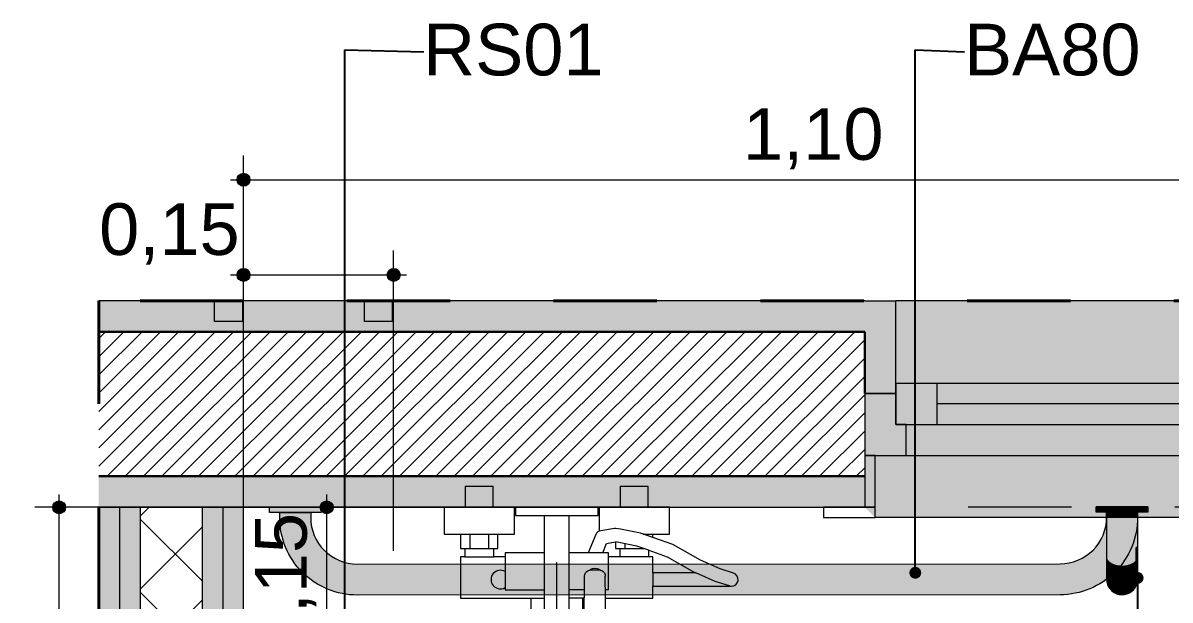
# Model space of a CAD drawing. Header units: metres. Extents: x -1.4 to 64, y -2.2 to 1.7.
# Drawn here: x 48.198 to 49.308, y 0.157 to 0.716 of the extents above; entities that cross this region are included whole.
import ezdxf

# ---------------------------------------------------------------- set-up
doc = ezdxf.new("R2010")
doc.units = ezdxf.units.M
doc.header["$MEASUREMENT"] = 0
doc.linetypes.add('Dashed', pattern=[0.035, 0.0225, -0.0125])
for name, color, linetype, lineweight in [('0_Caneta_No__1', 7, 'Continuous', 40), ('LOUCAS-METAIS.ARQ_Caneta_No__241', 7, 'Continuous', 13), ('NOTAS-DETALHAMENTO.EXEC_Caneta_No__1', 7, 'Continuous', 40), ('NOTAS-DETALHAMENTO.EXEC_Caneta_No__241', 7, 'Continuous', 13), ('PAREDE CONSTRUIR_Caneta_No__10', 7, 'Continuous', 5), ('PAREDE CONSTRUIR_Caneta_No__241', 7, 'Continuous', 13), ('PAREDE CONSTRUIR_Caneta_No__255', 255, 'Continuous', 0), ('PAREDE CONSTRUIR_Caneta_No__3', 7, 'Continuous', 30), ('PAREDE CONSTRUIR_Caneta_No__83', 84, 'Continuous', 0), ('PAREDE CONSTRUIR_Caneta_No__91', 255, 'Continuous', 0)]:
    doc.layers.add(name, color=color, linetype=linetype, lineweight=lineweight)
for name, color, linetype, lineweight, true_color in [('0_Caneta_No__25', 7, 'Continuous', 13, 0x982312), ('EIXO HIDRÁULICO - Executivo.EXEC_Caneta_No__167', 7, 'Continuous', 0, 0x0035d5), ('LOUCAS-METAIS.ARQ_Caneta_No__13', 7, 'Continuous', 0, 0xaaaaaa), ('LOUCAS-METAIS.ARQ_Caneta_No__18', 7, 'Continuous', 0, 0xdfdfdf), ('LOUCAS-METAIS.ARQ_Caneta_No__96', 7, 'Continuous', 0, 0xb6b6b6), ('PAREDE CONSTRUIR_Caneta_No__9', 7, 'Continuous', 9, 0x020202)]:
    doc.layers.add(name, color=color, linetype=linetype, lineweight=lineweight, true_color=true_color)
doc.styles.add('GENERATED_STYLE_1', font='arial.ttf')
doc.dimstyles.new('GENERATED_STYLE__1', dxfattribs={"dimtxt": 0.05, "dimasz": 0.02375, "dimexe": 0.18, "dimexo": 0.267183, "dimgap": 0, "dimtad": 1, "dimzin": 0, "dimdsep": 46, "dimtxsty": 'GENERATED_STYLE_1', "dimblk": 'ARROWHEAD_11', "dimblk1": 'ARROWHEAD_11', "dimblk2": 'ARROWHEAD_11', "dimcen": 0.09, "dimclrd": 256, "dimclre": 256, "dimclrt": 256, "dimadec": 0, "dimazin": 0, "dimtfac": 1, "dimtdec": 4, "dimtmove": 0, "dimatfit": 3, "dimfxl": 0, "dimtolj": 1, "dimtzin": 0, "dimarcsym": 0})
doc.dimstyles.new('GENERATED_STYLE__2', dxfattribs={"dimtxt": 0.05, "dimasz": 0.02375, "dimexe": 0.18, "dimexo": 0.267183, "dimgap": 0, "dimtad": 1, "dimtih": 1, "dimtoh": 1, "dimzin": 0, "dimdsep": 46, "dimtxsty": 'GENERATED_STYLE_1', "dimblk": 'ARROWHEAD_11', "dimblk1": 'ARROWHEAD_11', "dimblk2": 'ARROWHEAD_11', "dimcen": 0.09, "dimclrd": 256, "dimclre": 256, "dimclrt": 256, "dimadec": 0, "dimazin": 0, "dimtfac": 1, "dimtdec": 4, "dimtmove": 0, "dimatfit": 3, "dimfxl": 0, "dimtolj": 1, "dimtzin": 0, "dimarcsym": 0})
doc.dimstyles.new('GENERATED_STYLE__4', dxfattribs={"dimtxt": 0.18, "dimasz": 0.0228, "dimexe": 0.18, "dimexo": 0.0625, "dimgap": 0, "dimtad": 0, "dimtih": 1, "dimtoh": 1, "dimdec": 4, "dimzin": 0, "dimdsep": 46, "dimcen": 0.09, "dimadec": 0, "dimazin": 0, "dimtfac": 1, "dimtdec": 4, "dimtmove": 0, "dimatfit": 3, "dimldrblk": 'ARROWHEAD_11', "dimfxl": 0, "dimtolj": 1, "dimtzin": 0, "dimarcsym": 0})

# ---------------------------------------------------------------- blocks, each defined once
blk = doc.blocks.new('*D135', base_point=(49.4418, -0.7533))
at = {"layer": '0_Caneta_No__25', "linetype": 'Continuous', "lineweight": 13, "true_color": 0x982312}
for points in [[(48.2271, 0.2467), (48.2276, 0.2443), (48.229, 0.2423), (48.231, 0.2409), (48.2334, 0.2405), (48.2358, 0.2409), (48.2378, 0.2423), (48.2392, 0.2443), (48.2396, 0.2467), (48.2392, 0.2491), (48.2378, 0.2511), (48.2358, 0.2525), (48.2334, 0.253), (48.231, 0.2525), (48.229, 0.2511), (48.2276, 0.2491)], [(48.2271, 0.1155), (48.2276, 0.1131), (48.229, 0.111), (48.231, 0.1097), (48.2334, 0.1092), (48.2358, 0.1097), (48.2378, 0.111), (48.2392, 0.1131), (48.2396, 0.1155), (48.2392, 0.1178), (48.2378, 0.1199), (48.2358, 0.1212), (48.2334, 0.1217), (48.231, 0.1212), (48.229, 0.1199), (48.2276, 0.1178)]]:
    blk.add_hatch(color=24, dxfattribs=at).paths.add_polyline_path(points)
at = {"layer": '0_Caneta_No__25', "color": 24, "linetype": 'Continuous', "lineweight": 13, "true_color": 0x982312}
for p, q in [((48.2334, 0.253), (48.2334, 0.2592)), ((48.2271, 0.2467), (48.2099, 0.2467)), ((48.5006, 0.2467), (48.2396, 0.2467)), ((48.2334, 0.1217), (48.2334, 0.2405)), ((48.2271, 0.1155), (48.2099, 0.1155)), ((48.5006, 0.1155), (48.2396, 0.1155))]:
    blk.add_line(p, q, dxfattribs=at)
for centre in [(48.2334, 0.2467), (48.2334, 0.1155)]:
    blk.add_circle(centre, 0.00625, dxfattribs=at)
blk = doc.blocks.new('ARROWHEAD_11')
at = {"color": 0, "linetype": 'Continuous', "lineweight": 0}
blk.add_line((0, 0), (-1, 0), dxfattribs=at)
at = {"color": 0, "linetype": 'Continuous', "lineweight": 0, "const_width": 0.25, "flags": 128}
blk.add_lwpolyline([(-0.125, 0, 1), (0.125, 0, 1)], format="xyb", close=True, dxfattribs=at)
blk = doc.blocks.new('*D136', base_point=(49.4418, -0.7533))
at = {"layer": '0_Caneta_No__25', "linetype": 'Continuous', "lineweight": 13, "true_color": 0x982312}
for points in [[(48.4055, 0.5638), (48.406, 0.5614), (48.4074, 0.5594), (48.4094, 0.558), (48.4118, 0.5575), (48.4142, 0.558), (48.4162, 0.5594), (48.4176, 0.5614), (48.418, 0.5638), (48.4176, 0.5662), (48.4162, 0.5682), (48.4142, 0.5695), (48.4118, 0.57), (48.4094, 0.5695), (48.4074, 0.5682), (48.406, 0.5662)], [(49.5055, 0.5638), (49.506, 0.5614), (49.5074, 0.5594), (49.5094, 0.558), (49.5118, 0.5575), (49.5142, 0.558), (49.5162, 0.5594), (49.5176, 0.5614), (49.518, 0.5638), (49.5176, 0.5662), (49.5162, 0.5682), (49.5142, 0.5695), (49.5118, 0.57), (49.5094, 0.5695), (49.5074, 0.5682), (49.506, 0.5662)]]:
    blk.add_hatch(color=24, dxfattribs=at).paths.add_polyline_path(points)
at = {"layer": '0_Caneta_No__25', "color": 24, "linetype": 'Continuous', "lineweight": 13, "true_color": 0x982312}
for p, q in [((48.4118, 0.57), (48.4118, 0.5872)), ((49.5118, 0.57), (49.5118, 0.5872)), ((48.3993, 0.5638), (48.4055, 0.5638)), ((48.4118, 0.2966), (48.4118, 0.5575)), ((48.418, 0.5638), (49.5055, 0.5638)), ((49.5118, 0.2966), (49.5118, 0.5575))]:
    blk.add_line(p, q, dxfattribs=at)
for centre in [(48.4118, 0.5638), (49.5118, 0.5638)]:
    blk.add_circle(centre, 0.00625, dxfattribs=at)
at = {"layer": '0_Caneta_No__25', "color": 24, "lineweight": 13, "true_color": 0x982312, "insert": (48.895, 0.5738), "char_height": 0.05, "attachment_point": 7, "style": 'GENERATED_STYLE_1'}
blk.add_mtext('\\A1;{\\pql;\\fArial|b0|i0|c0|p0;\\W1.000000;1,10}', dxfattribs=at)
blk = doc.blocks.new('*D146', base_point=(49.4418, -0.7533))
at = {"layer": '0_Caneta_No__25', "linetype": 'Continuous', "lineweight": 13, "true_color": 0x982312}
for points in [[(48.4861, 0.2467), (48.4865, 0.2443), (48.4879, 0.2423), (48.4899, 0.2409), (48.4923, 0.2405), (48.4947, 0.2409), (48.4967, 0.2423), (48.4981, 0.2443), (48.4986, 0.2467), (48.4981, 0.2491), (48.4967, 0.2511), (48.4947, 0.2525), (48.4923, 0.253), (48.4899, 0.2525), (48.4879, 0.2511), (48.4865, 0.2491)], [(48.4861, 0.0974), (48.4865, 0.095), (48.4879, 0.093), (48.4899, 0.0916), (48.4923, 0.0912), (48.4947, 0.0916), (48.4967, 0.093), (48.4981, 0.095), (48.4986, 0.0974), (48.4981, 0.0998), (48.4967, 0.1018), (48.4947, 0.1032), (48.4923, 0.1037), (48.4899, 0.1032), (48.4879, 0.1018), (48.4865, 0.0998)]]:
    blk.add_hatch(color=24, dxfattribs=at).paths.add_polyline_path(points)
at = {"layer": '0_Caneta_No__25', "color": 24, "linetype": 'Continuous', "lineweight": 13, "true_color": 0x982312}
for p, q in [((48.4923, 0.253), (48.4923, 0.2592)), ((48.4861, 0.2467), (48.4689, 0.2467)), ((48.7595, 0.2467), (48.4986, 0.2467)), ((48.4923, 0.1037), (48.4923, 0.2405)), ((48.4861, 0.0974), (48.4689, 0.0974)), ((48.4923, 0.0849), (48.4923, 0.0912)), ((48.7595, 0.0974), (48.4986, 0.0974))]:
    blk.add_line(p, q, dxfattribs=at)
for centre in [(48.4923, 0.2467), (48.4923, 0.0974)]:
    blk.add_circle(centre, 0.00625, dxfattribs=at)
at = {"layer": '0_Caneta_No__25', "color": 24, "lineweight": 13, "true_color": 0x982312, "insert": (48.4823, 0.1053), "char_height": 0.05, "attachment_point": 7, "rotation": 90, "style": 'GENERATED_STYLE_1'}
blk.add_mtext('\\A1;{\\pql;\\fArial|b0|i0|c0|p0;\\W1.000000;0,15}', dxfattribs=at)
blk = doc.blocks.new('*D147', base_point=(49.4418, -0.7533))
at = {"layer": '0_Caneta_No__25', "linetype": 'Continuous', "lineweight": 13, "true_color": 0x982312}
for points in [[(48.4055, 0.4717), (48.406, 0.4693), (48.4074, 0.4673), (48.4094, 0.4659), (48.4118, 0.4655), (48.4142, 0.4659), (48.4162, 0.4673), (48.4176, 0.4693), (48.418, 0.4717), (48.4176, 0.4741), (48.4162, 0.4761), (48.4142, 0.4775), (48.4118, 0.478), (48.4094, 0.4775), (48.4074, 0.4761), (48.406, 0.4741)], [(48.5507, 0.4717), (48.5512, 0.4693), (48.5525, 0.4673), (48.5546, 0.4659), (48.557, 0.4655), (48.5594, 0.4659), (48.5614, 0.4673), (48.5627, 0.4693), (48.5632, 0.4717), (48.5627, 0.4741), (48.5614, 0.4761), (48.5594, 0.4775), (48.557, 0.478), (48.5546, 0.4775), (48.5525, 0.4761), (48.5512, 0.4741)]]:
    blk.add_hatch(color=24, dxfattribs=at).paths.add_polyline_path(points)
at = {"layer": '0_Caneta_No__25', "color": 24, "linetype": 'Continuous', "lineweight": 13, "true_color": 0x982312}
for p, q in [((48.4118, 0.478), (48.4118, 0.4952)), ((48.557, 0.478), (48.557, 0.4952)), ((48.3993, 0.4717), (48.4055, 0.4717)), ((48.418, 0.4717), (48.5507, 0.4717)), ((48.5632, 0.4717), (48.5695, 0.4717)), ((48.4118, 0.2045), (48.4118, 0.4655)), ((48.557, 0.2045), (48.557, 0.4655))]:
    blk.add_line(p, q, dxfattribs=at)
for centre in [(48.4118, 0.4717), (48.557, 0.4717)]:
    blk.add_circle(centre, 0.00625, dxfattribs=at)
at = {"layer": '0_Caneta_No__25', "color": 24, "lineweight": 13, "true_color": 0x982312, "insert": (48.2721, 0.4817), "char_height": 0.05, "attachment_point": 7, "style": 'GENERATED_STYLE_1'}
blk.add_mtext('\\A1;{\\pql;\\fArial|b0|i0|c0|p0;\\W1.000000;0,15}', dxfattribs=at)

msp = doc.modelspace()

# ---------------------------------------------------------------- hatches: boundary and pattern name
at = {"layer": 'LOUCAS-METAIS.ARQ_Caneta_No__18', "linetype": 'Continuous', "lineweight": 0, "true_color": 0xdfdfdf}
for points in [[(48.4868, 0.2467), (48.4368, 0.2467), (48.4368, 0.2417), (48.4868, 0.2417)], [(49.2868, 0.247), (49.2368, 0.247), (49.2368, 0.242), (49.2868, 0.242)], [(49.2374, 0.247), (49.2368, 0.247), (49.2368, 0.242), (49.2374, 0.242)], [(49.2401, 0.242), (49.2401, 0.247), (49.2374, 0.247), (49.2374, 0.242)], [(49.2448, 0.242), (49.2448, 0.247), (49.2401, 0.247), (49.2401, 0.242)], [(49.2509, 0.247), (49.2448, 0.247), (49.2448, 0.242), (49.2509, 0.242)], [(49.2581, 0.242), (49.2581, 0.247), (49.2509, 0.247), (49.2509, 0.242)], [(49.2655, 0.247), (49.2581, 0.247), (49.2581, 0.242), (49.2655, 0.242)], [(49.2726, 0.242), (49.2726, 0.247), (49.2655, 0.247), (49.2655, 0.242)], [(49.2788, 0.247), (49.2726, 0.247), (49.2726, 0.242), (49.2788, 0.242)], [(49.2834, 0.242), (49.2834, 0.247), (49.2788, 0.247), (49.2788, 0.242)], [(49.2861, 0.242), (49.2861, 0.247), (49.2834, 0.247), (49.2834, 0.242)], [(49.2867, 0.247), (49.2861, 0.247), (49.2861, 0.242), (49.2867, 0.242)], [(49.2768, 0.242), (49.2468, 0.242), (49.2468, 0.237, -0.414214), (49.2018, 0.192), (48.5218, 0.1917, -0.414214), (48.4768, 0.2367), (48.4768, 0.2417), (48.4468, 0.2417), (48.4468, 0.2367, 0.414214), (48.5218, 0.1617), (49.2018, 0.162, 0.414214), (49.2768, 0.237)], [(49.2468, 0.242), (49.2468, 0.237), (49.247, 0.2369), (49.247, 0.242)], [(49.247, 0.2369), (49.2468, 0.237), (49.2468, 0.2237), (49.247, 0.2231)], [(49.2476, 0.242), (49.247, 0.242), (49.247, 0.2369), (49.2476, 0.2367)], [(49.2476, 0.2367), (49.247, 0.2369), (49.247, 0.2231), (49.2476, 0.2226)], [(49.2487, 0.242), (49.2476, 0.242), (49.2476, 0.2367), (49.2487, 0.2366)], [(49.2476, 0.2367), (49.2476, 0.2226), (49.2487, 0.222), (49.2487, 0.2366)], [(49.2501, 0.242), (49.2487, 0.242), (49.2487, 0.2366), (49.2501, 0.2365)], [(49.2487, 0.2366), (49.2487, 0.222), (49.2501, 0.2216), (49.2501, 0.2365)], [(49.2519, 0.242), (49.2501, 0.242), (49.2501, 0.2365), (49.2519, 0.2364)], [(49.2519, 0.2364), (49.2501, 0.2365), (49.2501, 0.2216), (49.2519, 0.2211)], [(49.2541, 0.242), (49.2519, 0.242), (49.2519, 0.2364), (49.2541, 0.2363)], [(49.2519, 0.2364), (49.2519, 0.2211), (49.2541, 0.2208), (49.2541, 0.2363)], [(49.2564, 0.242), (49.2541, 0.242), (49.2541, 0.2363), (49.2564, 0.2362)], [(49.2541, 0.2363), (49.2541, 0.2208), (49.2564, 0.2205), (49.2564, 0.2362)], [(49.2589, 0.2362), (49.2589, 0.242), (49.2564, 0.242), (49.2564, 0.2362)], [(49.2589, 0.2204), (49.2589, 0.2362), (49.2564, 0.2362), (49.2564, 0.2205)], [(49.2615, 0.242), (49.2589, 0.242), (49.2589, 0.2362), (49.2615, 0.2362)], [(49.2589, 0.2362), (49.2589, 0.2204), (49.2615, 0.2203), (49.2615, 0.2362)], [(49.2641, 0.242), (49.2615, 0.242), (49.2615, 0.2362), (49.2641, 0.2362)], [(49.2615, 0.2362), (49.2615, 0.2203), (49.2641, 0.2203), (49.2641, 0.2362)], [(49.2667, 0.242), (49.2641, 0.242), (49.2641, 0.2362), (49.2667, 0.2362)], [(49.2641, 0.2362), (49.2641, 0.2203), (49.2667, 0.2205), (49.2667, 0.2362)], [(49.269, 0.242), (49.2667, 0.242), (49.2667, 0.2362), (49.269, 0.2363)], [(49.2667, 0.2362), (49.2667, 0.2205), (49.269, 0.2207), (49.269, 0.2363)], [(49.2712, 0.2364), (49.2712, 0.242), (49.269, 0.242), (49.269, 0.2363)], [(49.2712, 0.2364), (49.269, 0.2363), (49.269, 0.2207), (49.2712, 0.2211)], [(49.2731, 0.242), (49.2712, 0.242), (49.2712, 0.2364), (49.2731, 0.2365)], [(49.2712, 0.2364), (49.2712, 0.2211), (49.2731, 0.2215), (49.2731, 0.2365)], [(49.2746, 0.242), (49.2731, 0.242), (49.2731, 0.2365), (49.2746, 0.2366)], [(49.2731, 0.2365), (49.2731, 0.2215), (49.2746, 0.2219), (49.2746, 0.2366)], [(49.2758, 0.2367), (49.2758, 0.242), (49.2746, 0.242), (49.2746, 0.2366)], [(49.2758, 0.2225), (49.2758, 0.2367), (49.2746, 0.2366), (49.2746, 0.2219)], [(49.2765, 0.242), (49.2758, 0.242), (49.2758, 0.2367), (49.2765, 0.2369)], [(49.2765, 0.2369), (49.2758, 0.2367), (49.2758, 0.2225), (49.2765, 0.223)], [(49.2768, 0.237), (49.2768, 0.242), (49.2765, 0.242), (49.2765, 0.2369)], [(49.2768, 0.237), (49.2765, 0.2369), (49.2765, 0.223), (49.2768, 0.2236)], [(49.2468, 0.2237), (49.2468, 0.2111), (49.247, 0.21), (49.247, 0.2231)], [(49.2476, 0.2226), (49.247, 0.2231), (49.247, 0.21), (49.2476, 0.2089)], [(49.2487, 0.222), (49.2476, 0.2226), (49.2476, 0.2089), (49.2487, 0.2078)], [(49.2501, 0.2216), (49.2487, 0.222), (49.2487, 0.2078), (49.2501, 0.2069)], [(49.2758, 0.2225), (49.2746, 0.2219), (49.2746, 0.2076), (49.2758, 0.2086)], [(49.2765, 0.223), (49.2758, 0.2225), (49.2758, 0.2086), (49.2765, 0.2097)], [(49.2765, 0.223), (49.2765, 0.2097), (49.2768, 0.2109), (49.2768, 0.2236)], [(49.247, 0.21), (49.2468, 0.2111), (49.2468, 0.1998), (49.247, 0.1981)], [(49.2519, 0.2211), (49.2501, 0.2216), (49.2501, 0.2069), (49.2519, 0.206)], [(49.2519, 0.2211), (49.2519, 0.206), (49.2541, 0.2054), (49.2541, 0.2208)], [(49.2541, 0.2208), (49.2541, 0.2054), (49.2564, 0.2049), (49.2564, 0.2205)], [(49.2589, 0.2046), (49.2589, 0.2204), (49.2564, 0.2205), (49.2564, 0.2049)], [(49.2589, 0.2204), (49.2589, 0.2046), (49.2615, 0.2044), (49.2615, 0.2203)], [(49.2615, 0.2203), (49.2615, 0.2044), (49.2641, 0.2045), (49.2641, 0.2203)], [(49.2641, 0.2203), (49.2641, 0.2045), (49.2667, 0.2048), (49.2667, 0.2205)], [(49.2667, 0.2205), (49.2667, 0.2048), (49.269, 0.2053), (49.269, 0.2207)], [(49.2712, 0.2059), (49.2712, 0.2211), (49.269, 0.2207), (49.269, 0.2053)], [(49.2712, 0.2211), (49.2712, 0.2059), (49.2731, 0.2067), (49.2731, 0.2215)], [(49.2746, 0.2219), (49.2731, 0.2215), (49.2731, 0.2067), (49.2746, 0.2076)], [(49.2768, 0.1994), (49.2768, 0.2109), (49.2765, 0.2097), (49.2765, 0.1978)], [(49.2468, 0.1998), (49.2468, 0.1903), (49.247, 0.1883), (49.247, 0.1981)], [(49.2476, 0.1965), (49.2476, 0.2089), (49.247, 0.21), (49.247, 0.1981)], [(49.2476, 0.2089), (49.2476, 0.1965), (49.2487, 0.195), (49.2487, 0.2078)], [(49.2501, 0.2069), (49.2487, 0.2078), (49.2487, 0.195), (49.2501, 0.1937)], [(49.2519, 0.206), (49.2501, 0.2069), (49.2501, 0.1937), (49.2519, 0.1925)], [(49.2541, 0.2054), (49.2519, 0.206), (49.2519, 0.1925), (49.2541, 0.1915)], [(49.2564, 0.2049), (49.2541, 0.2054), (49.2541, 0.1915), (49.2564, 0.1908)], [(49.2589, 0.2046), (49.2564, 0.2049), (49.2564, 0.1908), (49.2589, 0.1904)], [(49.2615, 0.2044), (49.2589, 0.2046), (49.2589, 0.1904), (49.2615, 0.1902)], [(49.2641, 0.2045), (49.2615, 0.2044), (49.2615, 0.1902), (49.2641, 0.1903)], [(49.2667, 0.1907), (49.2667, 0.2048), (49.2641, 0.2045), (49.2641, 0.1903)], [(49.269, 0.2053), (49.2667, 0.2048), (49.2667, 0.1907), (49.269, 0.1914)], [(49.2712, 0.2059), (49.269, 0.2053), (49.269, 0.1914), (49.2712, 0.1923)], [(49.2731, 0.2067), (49.2712, 0.2059), (49.2712, 0.1923), (49.2731, 0.1934)], [(49.2746, 0.2076), (49.2731, 0.2067), (49.2731, 0.1934), (49.2746, 0.1948)], [(49.2758, 0.1962), (49.2758, 0.2086), (49.2746, 0.2076), (49.2746, 0.1948)], [(49.2758, 0.2086), (49.2758, 0.1962), (49.2765, 0.1978), (49.2765, 0.2097)], [(49.2468, 0.1903), (49.2468, 0.1832), (49.247, 0.1808), (49.247, 0.1883)], [(49.2476, 0.1965), (49.247, 0.1981), (49.247, 0.1883), (49.2476, 0.1863)], [(49.2487, 0.1844), (49.2487, 0.195), (49.2476, 0.1965), (49.2476, 0.1863)], [(49.2501, 0.1937), (49.2487, 0.195), (49.2487, 0.1844), (49.2501, 0.1827)], [(49.2519, 0.1812), (49.2519, 0.1925), (49.2501, 0.1937), (49.2501, 0.1827)], [(49.2541, 0.1915), (49.2519, 0.1925), (49.2519, 0.1812), (49.2541, 0.18)], [(49.2564, 0.1908), (49.2541, 0.1915), (49.2541, 0.18), (49.2564, 0.1791)], [(49.2589, 0.1904), (49.2564, 0.1908), (49.2564, 0.1791), (49.2589, 0.1785)], [(49.2615, 0.1783), (49.2615, 0.1902), (49.2589, 0.1904), (49.2589, 0.1785)], [(49.2641, 0.1785), (49.2641, 0.1903), (49.2615, 0.1902), (49.2615, 0.1783)], [(49.2667, 0.1907), (49.2641, 0.1903), (49.2641, 0.1785), (49.2667, 0.1789)], [(49.269, 0.1914), (49.2667, 0.1907), (49.2667, 0.1789), (49.269, 0.1798)], [(49.2712, 0.1923), (49.269, 0.1914), (49.269, 0.1798), (49.2712, 0.1809)], [(49.2731, 0.1824), (49.2731, 0.1934), (49.2712, 0.1923), (49.2712, 0.1809)], [(49.2746, 0.1948), (49.2731, 0.1934), (49.2731, 0.1824), (49.2746, 0.184)], [(49.2758, 0.1962), (49.2746, 0.1948), (49.2746, 0.184), (49.2758, 0.1859)], [(49.2758, 0.1962), (49.2758, 0.1859), (49.2765, 0.1879), (49.2765, 0.1978)], [(49.2765, 0.1978), (49.2765, 0.1879), (49.2768, 0.1899), (49.2768, 0.1994)], [(49.2765, 0.1879), (49.2765, 0.1804), (49.2768, 0.1827), (49.2768, 0.1899)], [(49.247, 0.1808), (49.2468, 0.1832), (49.2468, 0.1788), (49.247, 0.1762)], [(49.2468, 0.1788), (49.2468, 0.1773), (49.247, 0.1747), (49.247, 0.1762)], [(49.2476, 0.1863), (49.247, 0.1883), (49.247, 0.1808), (49.2476, 0.1785)], [(49.2476, 0.1785), (49.247, 0.1808), (49.247, 0.1762), (49.2476, 0.1737)], [(49.2487, 0.1844), (49.2476, 0.1863), (49.2476, 0.1785), (49.2487, 0.1764)], [(49.2487, 0.1764), (49.2476, 0.1785), (49.2476, 0.1737), (49.2487, 0.1714)], [(49.2501, 0.1744), (49.2501, 0.1827), (49.2487, 0.1844), (49.2487, 0.1764)], [(49.2519, 0.1812), (49.2501, 0.1827), (49.2501, 0.1744), (49.2519, 0.1727)], [(49.2541, 0.1713), (49.2541, 0.18), (49.2519, 0.1812), (49.2519, 0.1727)], [(49.2564, 0.1791), (49.2541, 0.18), (49.2541, 0.1713), (49.2564, 0.1703)], [(49.2589, 0.1785), (49.2564, 0.1791), (49.2564, 0.1703), (49.2589, 0.1696)], [(49.2615, 0.1783), (49.2589, 0.1785), (49.2589, 0.1696), (49.2615, 0.1694)], [(49.2641, 0.1695), (49.2641, 0.1785), (49.2615, 0.1783), (49.2615, 0.1694)], [(49.2667, 0.1701), (49.2667, 0.1789), (49.2641, 0.1785), (49.2641, 0.1695)], [(49.269, 0.1711), (49.269, 0.1798), (49.2667, 0.1789), (49.2667, 0.1701)], [(49.2712, 0.1809), (49.269, 0.1798), (49.269, 0.1711), (49.2712, 0.1724)], [(49.2731, 0.1824), (49.2712, 0.1809), (49.2712, 0.1724), (49.2731, 0.174)], [(49.2746, 0.176), (49.2746, 0.184), (49.2731, 0.1824), (49.2731, 0.174)], [(49.2758, 0.1859), (49.2746, 0.184), (49.2746, 0.176), (49.2758, 0.1781)], [(49.2758, 0.1781), (49.2746, 0.176), (49.2746, 0.1709), (49.2758, 0.1732)], [(49.2765, 0.1879), (49.2758, 0.1859), (49.2758, 0.1781), (49.2765, 0.1804)], [(49.2765, 0.1804), (49.2758, 0.1781), (49.2758, 0.1732), (49.2765, 0.1757)], [(49.2768, 0.1783), (49.2768, 0.1827), (49.2765, 0.1804), (49.2765, 0.1757)], [(49.2765, 0.1757), (49.2765, 0.1742), (49.2768, 0.1768), (49.2768, 0.1783)], [(49.2476, 0.1721), (49.2476, 0.1737), (49.247, 0.1762), (49.247, 0.1747)], [(49.2476, 0.1737), (49.2476, 0.1721), (49.2487, 0.1697), (49.2487, 0.1714)], [(49.2501, 0.1693), (49.2501, 0.1744), (49.2487, 0.1764), (49.2487, 0.1714)], [(49.2487, 0.1714), (49.2487, 0.1697), (49.2501, 0.1676), (49.2501, 0.1693)], [(49.2519, 0.1727), (49.2501, 0.1744), (49.2501, 0.1693), (49.2519, 0.1674)], [(49.2519, 0.1657), (49.2519, 0.1674), (49.2501, 0.1693), (49.2501, 0.1676)], [(49.2541, 0.1659), (49.2541, 0.1713), (49.2519, 0.1727), (49.2519, 0.1674)], [(49.2519, 0.1674), (49.2519, 0.1657), (49.2541, 0.1642), (49.2541, 0.1659)], [(49.2564, 0.1648), (49.2564, 0.1703), (49.2541, 0.1713), (49.2541, 0.1659)], [(49.2589, 0.1696), (49.2564, 0.1703), (49.2564, 0.1648), (49.2589, 0.1641)], [(49.2615, 0.1694), (49.2589, 0.1696), (49.2589, 0.1641), (49.2615, 0.1638)], [(49.2641, 0.164), (49.2641, 0.1695), (49.2615, 0.1694), (49.2615, 0.1638)], [(49.2667, 0.1646), (49.2667, 0.1701), (49.2641, 0.1695), (49.2641, 0.164)], [(49.269, 0.1657), (49.269, 0.1711), (49.2667, 0.1701), (49.2667, 0.1646)], [(49.2712, 0.1724), (49.269, 0.1711), (49.269, 0.1657), (49.2712, 0.1671)], [(49.2712, 0.1671), (49.269, 0.1657), (49.269, 0.1639), (49.2712, 0.1654)], [(49.2731, 0.174), (49.2712, 0.1724), (49.2712, 0.1671), (49.2731, 0.1689)], [(49.2712, 0.1671), (49.2712, 0.1654), (49.2731, 0.1672), (49.2731, 0.1689)], [(49.2746, 0.176), (49.2731, 0.174), (49.2731, 0.1689), (49.2746, 0.1709)], [(49.2731, 0.1689), (49.2731, 0.1672), (49.2746, 0.1693), (49.2746, 0.1709)], [(49.2758, 0.1716), (49.2758, 0.1732), (49.2746, 0.1709), (49.2746, 0.1693)], [(49.2758, 0.1732), (49.2758, 0.1716), (49.2765, 0.1742), (49.2765, 0.1757)], [(49.2541, 0.1659), (49.2541, 0.1642), (49.2564, 0.163), (49.2564, 0.1648)], [(49.2589, 0.1641), (49.2564, 0.1648), (49.2564, 0.163), (49.2589, 0.1623)], [(49.2589, 0.1641), (49.2589, 0.1623), (49.2615, 0.162), (49.2615, 0.1638)], [(49.2615, 0.1638), (49.2615, 0.162), (49.2641, 0.1622), (49.2641, 0.164)], [(49.2641, 0.164), (49.2641, 0.1622), (49.2667, 0.1628), (49.2667, 0.1646)], [(49.2667, 0.1646), (49.2667, 0.1628), (49.269, 0.1639), (49.269, 0.1657)]]:
    msp.add_hatch(color=254, dxfattribs=at).paths.add_polyline_path(points)
at = {"layer": 'PAREDE CONSTRUIR_Caneta_No__241', "linetype": 'Continuous', "lineweight": 13}
h = msp.add_hatch(dxfattribs=at)
h.set_pattern_fill('common_brick_0010', style=0, pattern_type=2)
h.set_pattern_definition([(45, (49.441776, -0.753284), (-0.008838835, 0.008838835), [])])
h.paths.add_polyline_path([(48.2718, 0.4167), (48.2718, 0.2767), (49.0128, 0.2767), (49.0128, 0.2967), (49.0128, 0.3567), (49.0128, 0.4167)])
at = {"layer": 'PAREDE CONSTRUIR_Caneta_No__255', "linetype": 'Continuous', "lineweight": 0}
for points in [[(49.7828, 0.4467), (49.0428, 0.4467), (49.0428, 0.3567), (49.7828, 0.3567)], [(49.0428, 0.3267), (49.0828, 0.3267), (49.0828, 0.3667), (49.0428, 0.3667)], [(49.0828, 0.3667), (49.0828, 0.3267), (49.0528, 0.3267), (49.0528, 0.2967), (49.7728, 0.2967), (49.7728, 0.3267), (49.7428, 0.3267), (49.7428, 0.3667)], [(49.0828, 0.3267), (49.7428, 0.3267), (49.7428, 0.3667), (49.0828, 0.3667)], [(49.0128, 0.2967), (49.0528, 0.2967), (49.0528, 0.3267), (49.0428, 0.3267), (49.0428, 0.3567), (49.0128, 0.3567)], [(49.8128, 0.2967), (49.0128, 0.2967), (49.0128, 0.2467), (49.0228, 0.2367), (49.8028, 0.2367), (49.8128, 0.2467)], [(48.2718, 0.2467), (48.2718, -1.9533), (48.2918, -1.9533), (48.2918, 0.2467)], [(48.3118, 0.2467), (48.2918, 0.2467), (48.2918, -1.9533), (48.3118, -1.9533)], [(48.3918, -1.8733), (48.3918, 0.2467), (48.3718, 0.2467), (48.3718, -1.8733)], [(48.4118, -1.8533), (48.4118, 0.2467), (48.3918, 0.2467), (48.3918, -1.8533)]]:
    msp.add_hatch(color=255, dxfattribs=at).paths.add_polyline_path(points)
at = {"layer": 'PAREDE CONSTRUIR_Caneta_No__83', "linetype": 'Continuous', "lineweight": 0}
h = msp.add_hatch(dxfattribs=at)
h.set_pattern_fill('Placomur_0010', color=84, style=0, pattern_type=2)
h.set_pattern_definition([(45, (49.441776, -0.753284), (-0.0353553, 0.0353553), []), (135, (49.441776, -0.753284), (0.0353553, 0.0353553), [])])
h.paths.add_polyline_path([(48.3718, -1.8733), (48.3718, 0.2467), (48.3118, 0.2467), (48.3118, -1.8733)])
at = {"layer": 'PAREDE CONSTRUIR_Caneta_No__91', "linetype": 'Continuous', "lineweight": 0}
for points in [[(48.2718, 0.4167), (49.0128, 0.4167), (49.0128, 0.4467), (48.2718, 0.4467)], [(49.0428, 0.4467), (49.0128, 0.4467), (49.0128, 0.4167), (49.0128, 0.3567), (49.0428, 0.3567)], [(48.2718, 0.2467), (49.0128, 0.2467), (49.0128, 0.2767), (48.2718, 0.2767)]]:
    msp.add_hatch(color=255, dxfattribs=at).paths.add_polyline_path(points)

# ---------------------------------------------------------------- linework, layer by layer
at = {"layer": '0_Caneta_No__1', "color": 7, "linetype": 'Dashed', "lineweight": 40}
msp.add_lwpolyline([(50.6118, -1.9533), (50.6118, 0.4467), (48.2718, 0.4467), (48.2718, -1.9533)], close=True, dxfattribs=at)
at = {"layer": 'EIXO HIDRÁULICO - Executivo.EXEC_Caneta_No__167', "color": 162, "linetype": 'Dashed', "lineweight": 0, "true_color": 0x0035d5}
msp.add_line((48.7148, -0.7067), (48.7148, 0.2427), dxfattribs=at)
at = {"layer": 'LOUCAS-METAIS.ARQ_Caneta_No__13', "color": 253, "linetype": 'Continuous', "lineweight": 0, "true_color": 0xaaaaaa}
for p, q in [((48.7028, 0.2387), (48.7268, 0.2387)), ((48.7563, 0.2237), (48.7558, 0.2235)), ((48.7576, 0.224), (48.7563, 0.2237)), ((48.7707, 0.2262), (48.7576, 0.224)), ((48.772, 0.2262), (48.7707, 0.2262)), ((48.7765, 0.2254), (48.772, 0.2262)), ((48.7958, 0.2217), (48.7765, 0.2254)), ((48.6218, 0.2207), (48.6578, 0.2207)), ((48.6308, 0.2207), (48.6308, 0.2067)), ((48.6488, 0.2207), (48.6488, 0.2067)), ((48.7732, 0.2128), (48.7716, 0.2131)), ((48.7923, 0.2092), (48.7732, 0.2128)), ((48.7808, 0.2114), (48.7808, 0.2067)), ((48.8078, 0.2174), (48.7958, 0.2217)), ((48.7969, 0.2212), (48.7969, 0.2212)), ((48.7985, 0.2207), (48.8078, 0.2207)), ((48.6258, 0.2067), (48.6538, 0.2067)), ((48.7028, 0.2027), (48.7028, 0.1017)), ((48.7268, 0.0497), (48.7268, 0.2027)), ((48.7593, 0.2027), (48.7454, 0.2027)), ((48.7758, 0.2067), (48.7808, 0.2067)), ((48.7808, 0.2067), (48.7988, 0.2067)), ((48.8038, 0.2051), (48.7923, 0.2092)), ((48.7988, 0.2068), (48.7988, 0.2067)), ((48.7988, 0.2067), (48.7992, 0.2067)), ((48.6258, 0.1987), (48.6538, 0.1987)), ((48.6648, 0.1987), (48.6648, 0.1667)), ((48.7648, 0.1667), (48.7648, 0.1987)), ((48.7648, 0.1947), (48.7648, 0.1974)), ((48.7648, 0.1916), (48.7648, 0.1947)), ((48.7648, 0.1882), (48.7648, 0.1916)), ((48.8038, 0.1987), (48.7758, 0.1987)), ((48.7413, 0.1376), (48.7418, 0.1799)), ((48.7418, 0.1799), (48.742, 0.1815)), ((48.742, 0.1815), (48.7427, 0.1831)), ((48.7427, 0.1831), (48.7439, 0.1844)), ((48.7439, 0.1844), (48.7453, 0.1854)), ((48.7453, 0.1854), (48.7468, 0.1859)), ((48.7492, 0.1871), (48.7468, 0.186)), ((48.7468, 0.186), (48.7468, 0.1859)), ((48.7468, 0.1859), (48.747, 0.186)), ((48.747, 0.186), (48.7488, 0.1862)), ((48.7488, 0.1862), (48.7548, 0.1862)), ((48.7518, 0.1875), (48.7492, 0.1871)), ((48.7544, 0.1871), (48.7518, 0.1875)), ((48.7568, 0.186), (48.7544, 0.1871)), ((48.7548, 0.1862), (48.7566, 0.186)), ((48.7566, 0.186), (48.7568, 0.1859)), ((48.7568, 0.186), (48.7568, 0.1859)), ((48.7568, 0.1859), (48.7583, 0.1854)), ((48.7583, 0.1854), (48.7598, 0.1844)), ((48.7598, 0.1844), (48.7609, 0.1831)), ((48.7609, 0.1831), (48.7616, 0.1815)), ((48.7616, 0.1815), (48.7618, 0.1799)), ((48.7621, 0.1587), (48.7618, 0.1799)), ((48.8078, 0.1832), (48.8078, 0.1702)), ((48.8682, 0.175), (48.8493, 0.1832)), ((48.6648, 0.1667), (48.7028, 0.1667)), ((48.7417, 0.1667), (48.7268, 0.1667)), ((48.7648, 0.1667), (48.762, 0.1667)), ((48.8818, 0.1705), (48.8682, 0.175)), ((48.8818, 0.1705), (48.8838, 0.1702)), ((48.6898, 0.1587), (48.7028, 0.1587)), ((48.7416, 0.1587), (48.7268, 0.1587)), ((48.7398, 0.1587), (48.7398, 0.1192))]:
    msp.add_line(p, q, dxfattribs=at)
for points in [[(48.6263, 0.2467), (48.6533, 0.2467), (48.6533, 0.2667), (48.6263, 0.2667)], [(48.7763, 0.2467), (48.8033, 0.2467), (48.8033, 0.2667), (48.7763, 0.2667)], [(48.7648, 0.2027), (48.7593, 0.2027), (48.763, 0.2117), (48.7716, 0.2131), (48.7718, 0.2131), (48.7718, 0.2067), (48.7758, 0.2067), (48.7758, 0.1987), (48.7648, 0.1987)], [(48.8038, 0.1987), (48.8038, 0.2051), (48.8217, 0.1987), (48.8479, 0.1838), (48.8493, 0.1832), (48.8078, 0.1832), (48.8078, 0.1987)]]:
    msp.add_lwpolyline(points, close=True, dxfattribs=at)
msp.add_lwpolyline([(48.7623, 0.1376), (48.7621, 0.1587), (48.8078, 0.1587), (48.8078, 0.1702), (48.8838, 0.1702, 0.853753), (48.8858, 0.1829), (48.873, 0.1871), (48.8538, 0.1954), (48.8271, 0.2106), (48.8078, 0.2174), (48.8078, 0.2207), (48.8238, 0.2207), (48.8238, 0.2467), (48.7558, 0.2467), (48.7558, 0.2235), (48.7552, 0.2232), (48.7542, 0.2225), (48.7533, 0.2216), (48.7526, 0.2205), (48.7453, 0.2027), (48.7268, 0.2027), (48.7268, 0.2387), (48.7548, 0.2387), (48.7548, 0.2467), (48.6748, 0.2467), (48.6748, 0.2387), (48.7028, 0.2387), (48.7028, 0.2027), (48.6648, 0.2027), (48.6648, 0.1987), (48.6538, 0.1987), (48.6538, 0.2067), (48.6578, 0.2067), (48.6578, 0.2207), (48.6738, 0.2207), (48.6738, 0.2467), (48.6058, 0.2467), (48.6058, 0.2207), (48.6218, 0.2207), (48.6218, 0.2067), (48.6258, 0.2067), (48.6258, 0.1987), (48.6218, 0.1987), (48.6218, 0.1587), (48.6898, 0.1587), (48.6898, 0.1017)], format="xyb", dxfattribs=at)
msp.add_arc((48.6603, 0.1767), 0.009, 60, 300, dxfattribs=at)
at = {"layer": 'LOUCAS-METAIS.ARQ_Caneta_No__241', "color": 7, "linetype": 'Continuous', "lineweight": 13}
for points in [[(48.3837, 0.4467), (48.4107, 0.4467)], [(48.4107, 0.4467), (48.4107, 0.4267), (48.3837, 0.4267), (48.3837, 0.4467)], [(48.5547, 0.4467), (48.3847, 0.4467)], [(48.5287, 0.4467), (48.5557, 0.4467)], [(48.5557, 0.4467), (48.5557, 0.4267), (48.5287, 0.4267), (48.5287, 0.4467)]]:
    msp.add_lwpolyline(points, dxfattribs=at)
at = {"layer": 'LOUCAS-METAIS.ARQ_Caneta_No__96', "color": 253, "linetype": 'Continuous', "lineweight": 0, "true_color": 0xb6b6b6}
for p, q in [((49.2374, 0.247), (49.2368, 0.247)), ((49.2368, 0.242), (49.2368, 0.247)), ((49.2401, 0.247), (49.2374, 0.247)), ((49.2448, 0.247), (49.2401, 0.247)), ((49.2509, 0.247), (49.2448, 0.247)), ((49.2581, 0.247), (49.2509, 0.247)), ((49.2655, 0.247), (49.2581, 0.247)), ((49.2726, 0.247), (49.2655, 0.247)), ((49.2788, 0.247), (49.2726, 0.247)), ((49.2834, 0.247), (49.2788, 0.247)), ((49.2861, 0.247), (49.2834, 0.247)), ((49.2867, 0.247), (49.2861, 0.247)), ((49.2867, 0.242), (49.2867, 0.247)), ((49.2374, 0.242), (49.2368, 0.242)), ((49.2401, 0.242), (49.2374, 0.242)), ((49.2448, 0.242), (49.2401, 0.242)), ((49.2509, 0.242), (49.2448, 0.242)), ((49.2468, 0.242), (49.2468, 0.237)), ((49.2468, 0.237), (49.2468, 0.2237)), ((49.2581, 0.242), (49.2509, 0.242)), ((49.2655, 0.242), (49.2581, 0.242)), ((49.2726, 0.242), (49.2655, 0.242)), ((49.2788, 0.242), (49.2726, 0.242)), ((49.2768, 0.242), (49.2768, 0.237)), ((49.2768, 0.237), (49.2768, 0.2236)), ((49.2834, 0.242), (49.2788, 0.242)), ((49.2861, 0.242), (49.2834, 0.242)), ((49.2867, 0.242), (49.2861, 0.242)), ((49.2468, 0.2237), (49.2468, 0.2111)), ((49.2768, 0.2236), (49.2768, 0.2109)), ((49.2468, 0.2111), (49.2468, 0.1998)), ((49.2768, 0.2109), (49.2768, 0.1994)), ((49.2468, 0.1998), (49.2468, 0.1903)), ((49.2468, 0.1903), (49.2468, 0.1832)), ((49.2768, 0.1994), (49.2768, 0.1899)), ((49.2768, 0.1899), (49.2768, 0.1827)), ((49.2468, 0.1832), (49.2468, 0.1788)), ((49.2468, 0.1788), (49.2468, 0.1773)), ((49.2768, 0.1827), (49.2768, 0.1783)), ((49.2768, 0.1783), (49.2768, 0.1768)), ((49.2468, 0.1773), (49.247, 0.1747)), ((49.247, 0.1747), (49.2476, 0.1721)), ((49.2476, 0.1721), (49.2487, 0.1697)), ((49.2487, 0.1697), (49.2501, 0.1676)), ((49.2501, 0.1676), (49.2519, 0.1657)), ((49.2712, 0.1654), (49.2731, 0.1672)), ((49.2731, 0.1672), (49.2746, 0.1693)), ((49.2746, 0.1693), (49.2758, 0.1716)), ((49.2758, 0.1716), (49.2765, 0.1742)), ((49.2765, 0.1742), (49.2768, 0.1768)), ((49.2519, 0.1657), (49.2541, 0.1642)), ((49.2541, 0.1642), (49.2564, 0.163)), ((49.2564, 0.163), (49.2589, 0.1623)), ((49.2589, 0.1623), (49.2615, 0.162)), ((49.2615, 0.162), (49.2641, 0.1622)), ((49.2641, 0.1622), (49.2667, 0.1628)), ((49.2667, 0.1628), (49.269, 0.1639)), ((49.269, 0.1639), (49.2712, 0.1654))]:
    msp.add_line(p, q, dxfattribs=at)
for points in [[(48.4868, 0.2467), (48.4868, 0.2417), (48.4368, 0.2417), (48.4368, 0.2467)], [(49.2868, 0.247), (49.2868, 0.242), (49.2368, 0.242), (49.2368, 0.247)]]:
    msp.add_lwpolyline(points, close=True, dxfattribs=at)
msp.add_lwpolyline([(49.2768, 0.242), (49.2768, 0.237, -0.414214), (49.2018, 0.162), (48.5218, 0.1617, -0.414214), (48.4468, 0.2367), (48.4468, 0.2417), (48.4768, 0.2417), (48.4768, 0.2367, 0.414214), (48.5218, 0.1917), (49.2018, 0.192, 0.414214), (49.2468, 0.237), (49.2468, 0.242)], format="xyb", close=True, dxfattribs=at)
at = {"layer": 'PAREDE CONSTRUIR_Caneta_No__10', "color": 7, "linetype": 'Continuous', "lineweight": 5}
for p, q in [((49.0128, 0.2967), (49.0128, 0.2467)), ((49.0228, 0.2967), (49.0128, 0.2967)), ((49.0228, 0.2467), (49.0228, 0.2967)), ((49.0228, 0.2467), (48.9728, 0.2467)), ((48.9728, 0.2467), (48.9728, 0.2367)), ((49.0128, 0.2467), (49.0228, 0.2467)), ((49.0228, 0.2367), (49.0228, 0.2467)), ((48.9728, 0.2367), (49.0228, 0.2367))]:
    msp.add_line(p, q, dxfattribs=at)
at = {"layer": 'PAREDE CONSTRUIR_Caneta_No__241', "color": 7, "linetype": 'Continuous', "lineweight": 13}
for p, q in [((49.0128, 0.4467), (49.0428, 0.4467)), ((49.0128, 0.4467), (49.0428, 0.4467)), ((49.0428, 0.3567), (49.0428, 0.4467)), ((49.0428, 0.3567), (49.0428, 0.4467)), ((49.0128, 0.3567), (49.0128, 0.2967)), ((49.0128, 0.3567), (49.0428, 0.3567)), ((49.0128, 0.3567), (49.0128, 0.2967)), ((49.0128, 0.2967), (49.0128, 0.2767)), ((49.0128, 0.2967), (49.0128, 0.2767)), ((49.0128, 0.2767), (49.0128, 0.2467)), ((49.0128, 0.2767), (49.0128, 0.2467)), ((48.2918, 0.2467), (48.2918, -1.9533)), ((48.3118, 0.2467), (48.3118, -1.8733)), ((48.3718, 0.2467), (48.3718, -1.8733)), ((48.3918, 0.2467), (48.3918, -1.8533)), ((49.0128, 0.2467), (48.9728, 0.2467)), ((49.0128, 0.2467), (48.9728, 0.2467))]:
    msp.add_line(p, q, dxfattribs=at)
for points in [[(49.0128, 0.4467), (48.2718, 0.4467)], [(48.2718, 0.2467), (49.0128, 0.2467)], [(48.2718, 0.2467), (48.2918, 0.2467)], [(48.2718, 0.2467), (48.2718, -1.9533)], [(48.2918, 0.2467), (48.3118, 0.2467)], [(48.3118, 0.2467), (48.3718, 0.2467)], [(48.3718, 0.2467), (48.3918, 0.2467)], [(48.3918, 0.2467), (48.4118, 0.2467)], [(48.4118, -1.8533), (48.4118, 0.2467)]]:
    msp.add_lwpolyline(points, dxfattribs=at)
at = {"layer": 'PAREDE CONSTRUIR_Caneta_No__3', "color": 7, "linetype": 'Continuous', "lineweight": 30}
for p, q in [((49.0128, 0.4167), (48.2718, 0.4167)), ((49.0128, 0.4167), (49.0128, 0.3567)), ((48.2718, 0.2767), (49.0128, 0.2767))]:
    msp.add_line(p, q, dxfattribs=at)
at = {"layer": 'PAREDE CONSTRUIR_Caneta_No__9', "color": 18, "linetype": 'Continuous', "lineweight": 9, "true_color": 0x020202}
for p, q in [((49.7828, 0.4467), (49.0428, 0.4467)), ((49.0828, 0.3667), (49.0428, 0.3667)), ((49.0428, 0.3667), (49.0428, 0.3267)), ((49.7428, 0.3667), (49.0828, 0.3667)), ((49.0828, 0.3267), (49.0828, 0.3667)), ((49.7428, 0.3667), (49.0828, 0.3667)), ((49.0428, 0.3567), (49.0128, 0.3567)), ((49.0428, 0.3267), (49.0428, 0.3567)), ((49.7428, 0.3467), (49.0828, 0.3467)), ((49.0528, 0.3267), (49.0428, 0.3267)), ((49.0428, 0.3267), (49.0828, 0.3267)), ((49.0528, 0.2967), (49.0528, 0.3267)), ((49.0828, 0.3267), (49.7428, 0.3267)), ((49.0128, 0.2967), (49.0528, 0.2967)), ((49.0528, 0.2967), (49.7728, 0.2967)), ((49.8028, 0.2367), (49.0228, 0.2367))]:
    msp.add_line(p, q, dxfattribs=at)
at = {"layer": 'PAREDE CONSTRUIR_Caneta_No__9', "color": 18, "linetype": 'Dashed', "lineweight": 9, "true_color": 0x020202}
msp.add_line((49.8128, 0.2467), (49.0128, 0.2467), dxfattribs=at)

# ---------------------------------------------------------------- texts
at = {"layer": 'NOTAS-DETALHAMENTO.EXEC_Caneta_No__1', "color": 7, "linetype": 'Continuous', "lineweight": 40, "insert": (48.7601, 0.6895), "char_height": 0.05, "attachment_point": 6, "rotation": 359.9996, "style": 'GENERATED_STYLE_1'}
msp.add_mtext('\\A1;{\\pqr;\\fArial|b0|i0|c0|p0;\\W1.000000;RS01}', dxfattribs=at)
at = {"layer": 'NOTAS-DETALHAMENTO.EXEC_Caneta_No__1', "color": 7, "linetype": 'Continuous', "lineweight": 40, "insert": (49.2796, 0.6895), "char_height": 0.05, "attachment_point": 6, "style": 'GENERATED_STYLE_1'}
msp.add_mtext('\\A1;{\\pqr;\\fArial|b0|i0|c0|p0;\\W1.000000;BA\\fArial|b0|i0|c0|p0;\\W1.000000;80}', dxfattribs=at)

# ---------------------------------------------------------------- dimensions: what is measured, and where the dimension line sits
at = {"color": 24, "linetype": 'Continuous', "lineweight": 13, "true_color": 0x982312}
for base, p1, p2, picture, middle in [((49.5118, 0.5638), (48.4118, 0.2467), (49.5118, 0.2417), '*D136', (48.9598, 0.5988)), ((48.557, 0.4717), (48.4118, 0.0357), (48.557, 0.0582), '*D147', (48.3368, 0.5067))]:
    dim = msp.add_linear_dim(base=base, p1=p1, p2=p2, dimstyle='GENERATED_STYLE__2', dxfattribs=at)
    dim.commit()
    dim.dimension.update_dxf_attribs({"geometry": picture, "text_midpoint": middle, "dimtype": 160})
for base, p1, p2, picture, middle in [((48.2334, 0.2467), (48.4639, 0.1155), (48.4118, 0.2467), '*D135', (48.1984, 0.0405)), ((48.4923, 0.2467), (48.5568, 0.0974), (48.5521, 0.2467), '*D146', (48.4573, 0.1701))]:
    dim = msp.add_linear_dim(base=base, p1=p1, p2=p2, angle=90, dimstyle='GENERATED_STYLE__1', dxfattribs=at)
    dim.commit()
    dim.dimension.update_dxf_attribs({"geometry": picture, "text_midpoint": middle, "dimtype": 160, "text_rotation": 90})

# ---------------------------------------------------------------- leaders
at = {"layer": 'NOTAS-DETALHAMENTO.EXEC_Caneta_No__241', "color": 7, "linetype": 'Continuous', "lineweight": 13, "annotation_type": 0, "has_hookline": 1, "hookline_direction": 0, "text_width": 0.1563, "horizontal_direction": (1, -7e-06, 0)}
msp.add_leader([(48.5098, 0.1385), (48.5098, 0.6895), (48.5861, 0.6876)], dimstyle='GENERATED_STYLE__4', dxfattribs=at)
at = {"layer": 'NOTAS-DETALHAMENTO.EXEC_Caneta_No__241', "color": 7, "linetype": 'Continuous', "lineweight": 13, "annotation_type": 0, "has_hookline": 1, "hookline_direction": 0, "text_width": 0.1623}
for points in [[(49.0617, 0.1833), (49.0617, 0.6895), (49.1093, 0.6876)], [(49.2768, 0.1783), (49.2768, -0.0987), (49.3244, -0.1006)]]:
    msp.add_leader(points, dimstyle='GENERATED_STYLE__4', dxfattribs=at)

doc.saveas('drawing.dxf')
